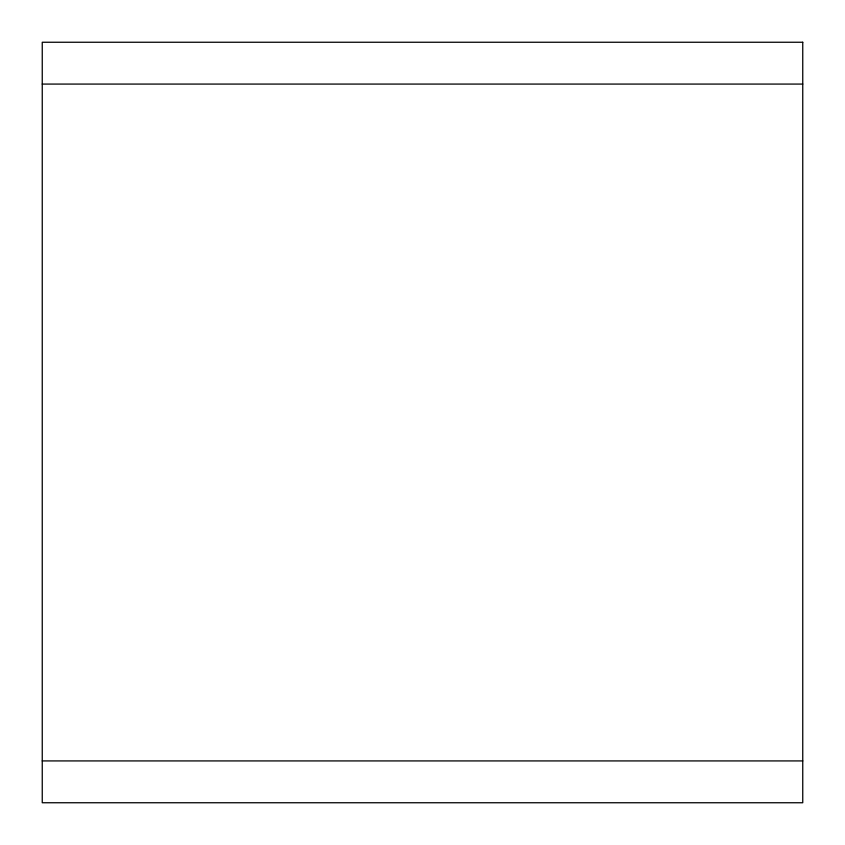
<?xml version="1.0" encoding="UTF-8"?>
<svg xmlns="http://www.w3.org/2000/svg" width="845" height="845" viewBox="0 0 845 845"><rect width="100%" height="100%" fill="white"/><g stroke="black" fill="none" stroke-linecap="round" stroke-linejoin="round"><path stroke-width="1.27" d="M42.25 84.077L802.75 84.077M42.25 760.922L802.75 760.922M802.75 42.25L42.25 42.25L42.25 802.75L802.75 802.75L802.75 42.25"/></g></svg>
